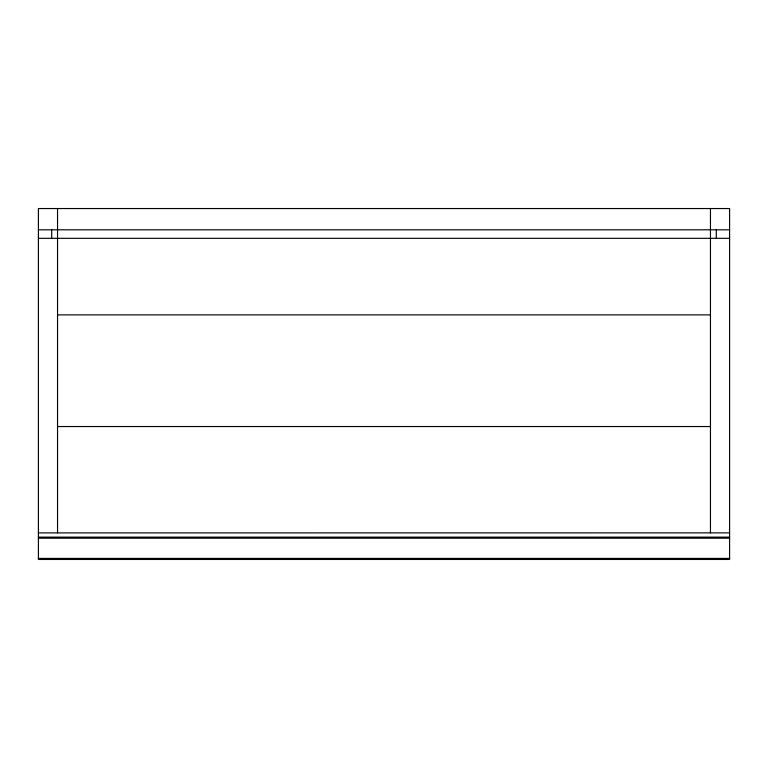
<?xml version="1.0" encoding="UTF-8"?>
<svg xmlns="http://www.w3.org/2000/svg" width="768" height="768" viewBox="0 0 768 768"><rect width="100%" height="100%" fill="white"/><g stroke="black" fill="none" stroke-linecap="round" stroke-linejoin="round"><path stroke-width="1.15" d="M38.4 229.805L729.6 229.805M38.4 238.32L729.6 238.32M57.542 314.88L710.458 314.88M57.542 426.538L710.458 426.538M38.4 532.896L729.6 532.877M38.4 537.13L729.6 537.13M38.4 538.195L729.6 538.195M38.4 558.394L729.6 558.394M716.304 229.805L716.304 238.32M710.458 208.541L710.458 532.877M57.542 208.541L57.542 532.877M51.696 229.805L51.696 238.32M729.6 208.541L38.4 208.541L38.4 559.459L729.6 559.459L729.6 208.541"/></g></svg>
